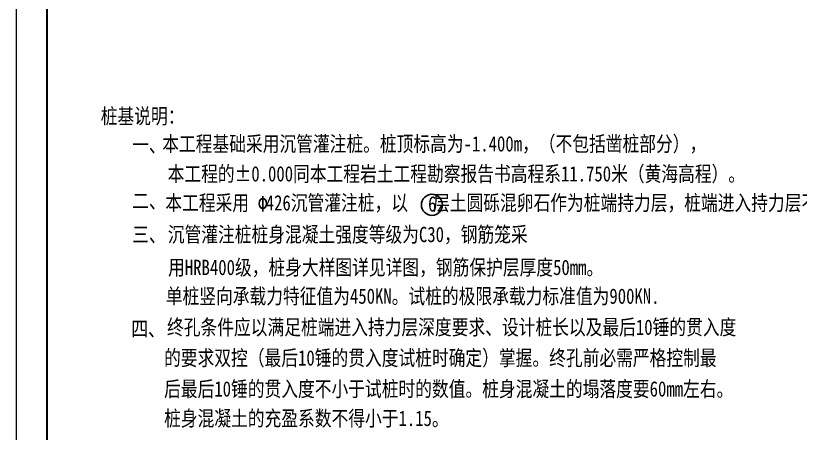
# Model space of a CAD drawing. Extents: x 447413 to 2975780, y -1432727 to 1301644.
# Drawn here: x 2253622 to 2291971, y 669889 to 690317 of the extents above; entities that cross this region are included whole.
import ezdxf

# ---------------------------------------------------------------- set-up
doc = ezdxf.new("R2010")
doc.units = 0
doc.header["$LTSCALE"] = 1000
doc.header["$MEASUREMENT"] = 0
doc.layers.add('220', color=2, linetype='Continuous')
doc.layers.add('图框', color=253, linetype='Continuous')
doc.styles.add('_HZTXT', font='tssdeng.shx', dxfattribs={"width": 0.7, "bigfont": 'HZTXT.shx'})
doc.styles.add('ASDF', font='')
doc.styles.get('ASDF').set_extended_font_data('SimSun')

# ---------------------------------------------------------------- blocks, each defined once
blk = doc.blocks.new('A$C6B0021A6')
at = {"layer": '图框', "color": 2, "const_width": 40, "elevation": -84000}
blk.add_lwpolyline([(20, 84120), (118920, 84120), (118920, 20), (20, 20)], close=True, dxfattribs=at)
at = {"layer": '图框', "color": 153, "const_width": 58, "elevation": -84000}
blk.add_lwpolyline([(111420, 1020), (2520, 1020), (2520, 83120), (111420, 83120)], close=True, dxfattribs=at)

msp = doc.modelspace()

# ---------------------------------------------------------------- linework, layer by layer
at = {"layer": '220'}
msp.add_circle((2273965.1, 681063.7), 515.9, dxfattribs=at)

# ---------------------------------------------------------------- block references
at = {"xscale": 1.5, "yscale": 1.5, "zscale": 1.5, "rotation": 270}
msp.add_blockref('A$C6B0021A6', (2253622, 825737.4, 504000), dxfattribs=at)

# ---------------------------------------------------------------- texts
at = {"layer": '220', "width": 0.8}
for s, style, p in [('桩基说明：', 'ASDF', (2257778.2, 685030.6)), ('      本工程基础采用沉管灌注桩。桩顶标高为-1.400m，（不包括凿桩部分），', 'ASDF', (2258333.7, 683675.4)), ('一、', 'ASDF', (2259314, 683628.3)), ('二、', 'ASDF', (2259314.9, 680889.8)), ('本工程采用  426沉管灌注桩，以   层土圆砾混卵石作为桩端持力层，桩端进入持力层不少于1.00m。', 'ASDF', (2260934.3, 680789.2)), ('%%130', '_HZTXT', (2265440.8, 680736.4)), ('6 ', 'ASDF', (2273778.5, 680736.4)), ('三、', 'ASDF', (2259314, 679241.1)), ('单桩竖向承载力特征值为450KN。试桩的极限承载力标准值为900KN.', 'ASDF', (2260957.3, 676223.6)), ('四、', 'ASDF', (2259271.6, 674626.9)), ('终孔条件应以满足桩端进入持力层深度要求、设计桩长以及最后10锤的贯入度', 'ASDF', (2261018.8, 674706.1)), ('的要求双控（最后10锤的贯入度试桩时确定）掌握。终孔前必需严格控制最', 'ASDF', (2260874.5, 673203.8)), ('后最后10锤的贯入度不小于试桩时的数值。桩身混凝土的塌落度要60mm左右。', 'ASDF', (2260874.5, 671686.7)), ('桩身混凝土的充盈系数不得小于1.15。', 'ASDF', (2260874.5, 670246.3))]:
    msp.add_text(s, height=750, dxfattribs=dict(at, style=style)).set_placement(p)
at = {"layer": '220', "color": 1, "style": 'ASDF', "width": 0.8}
msp.add_text('本工程的%%P0.000同本工程岩土工程勘察报告书高程系11.750米（黄海高程）。', height=750, dxfattribs=at).set_placement((2261049, 682208))
at = {"layer": '220', "color": 6, "style": 'ASDF', "width": 0.8}
msp.add_text('沉管灌注桩桩身混凝土强度等级为C30，钢筋笼采', height=750, dxfattribs=at).set_placement((2261054.9, 679241.3))
at = {"layer": '220', "color": 3, "style": 'ASDF', "width": 0.8}
msp.add_text('用HRB400级，桩身大样图详见详图，钢筋保护层厚度50mm。', height=750, dxfattribs=at).set_placement((2261071, 677630.4))

doc.saveas('drawing.dxf')
